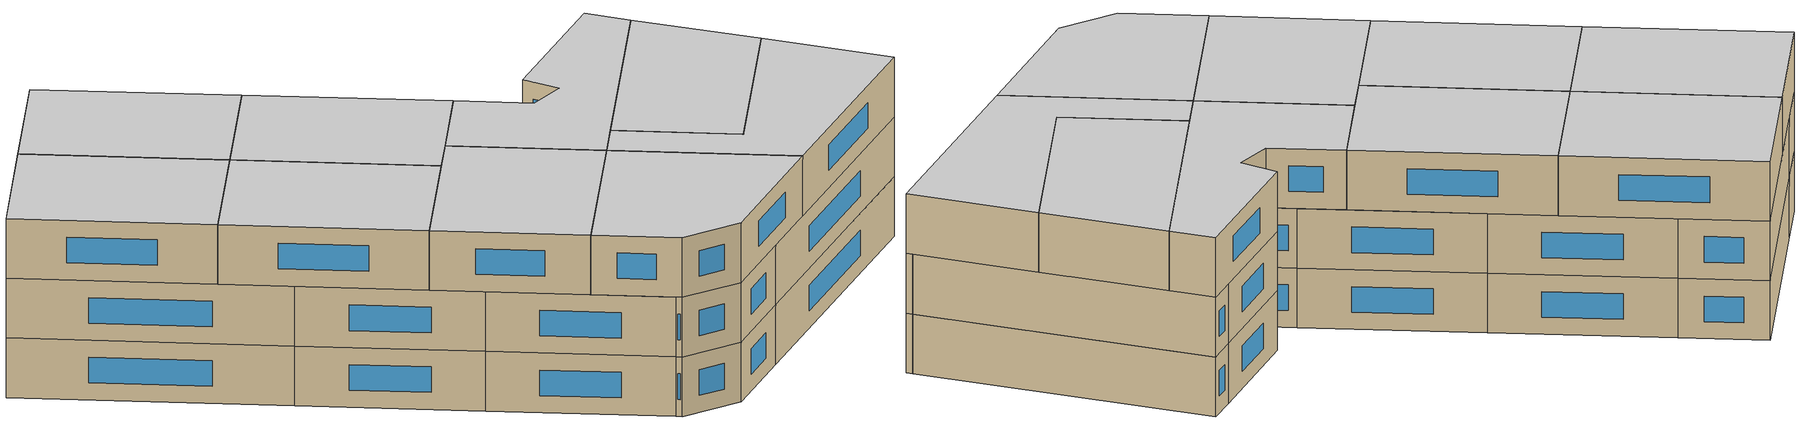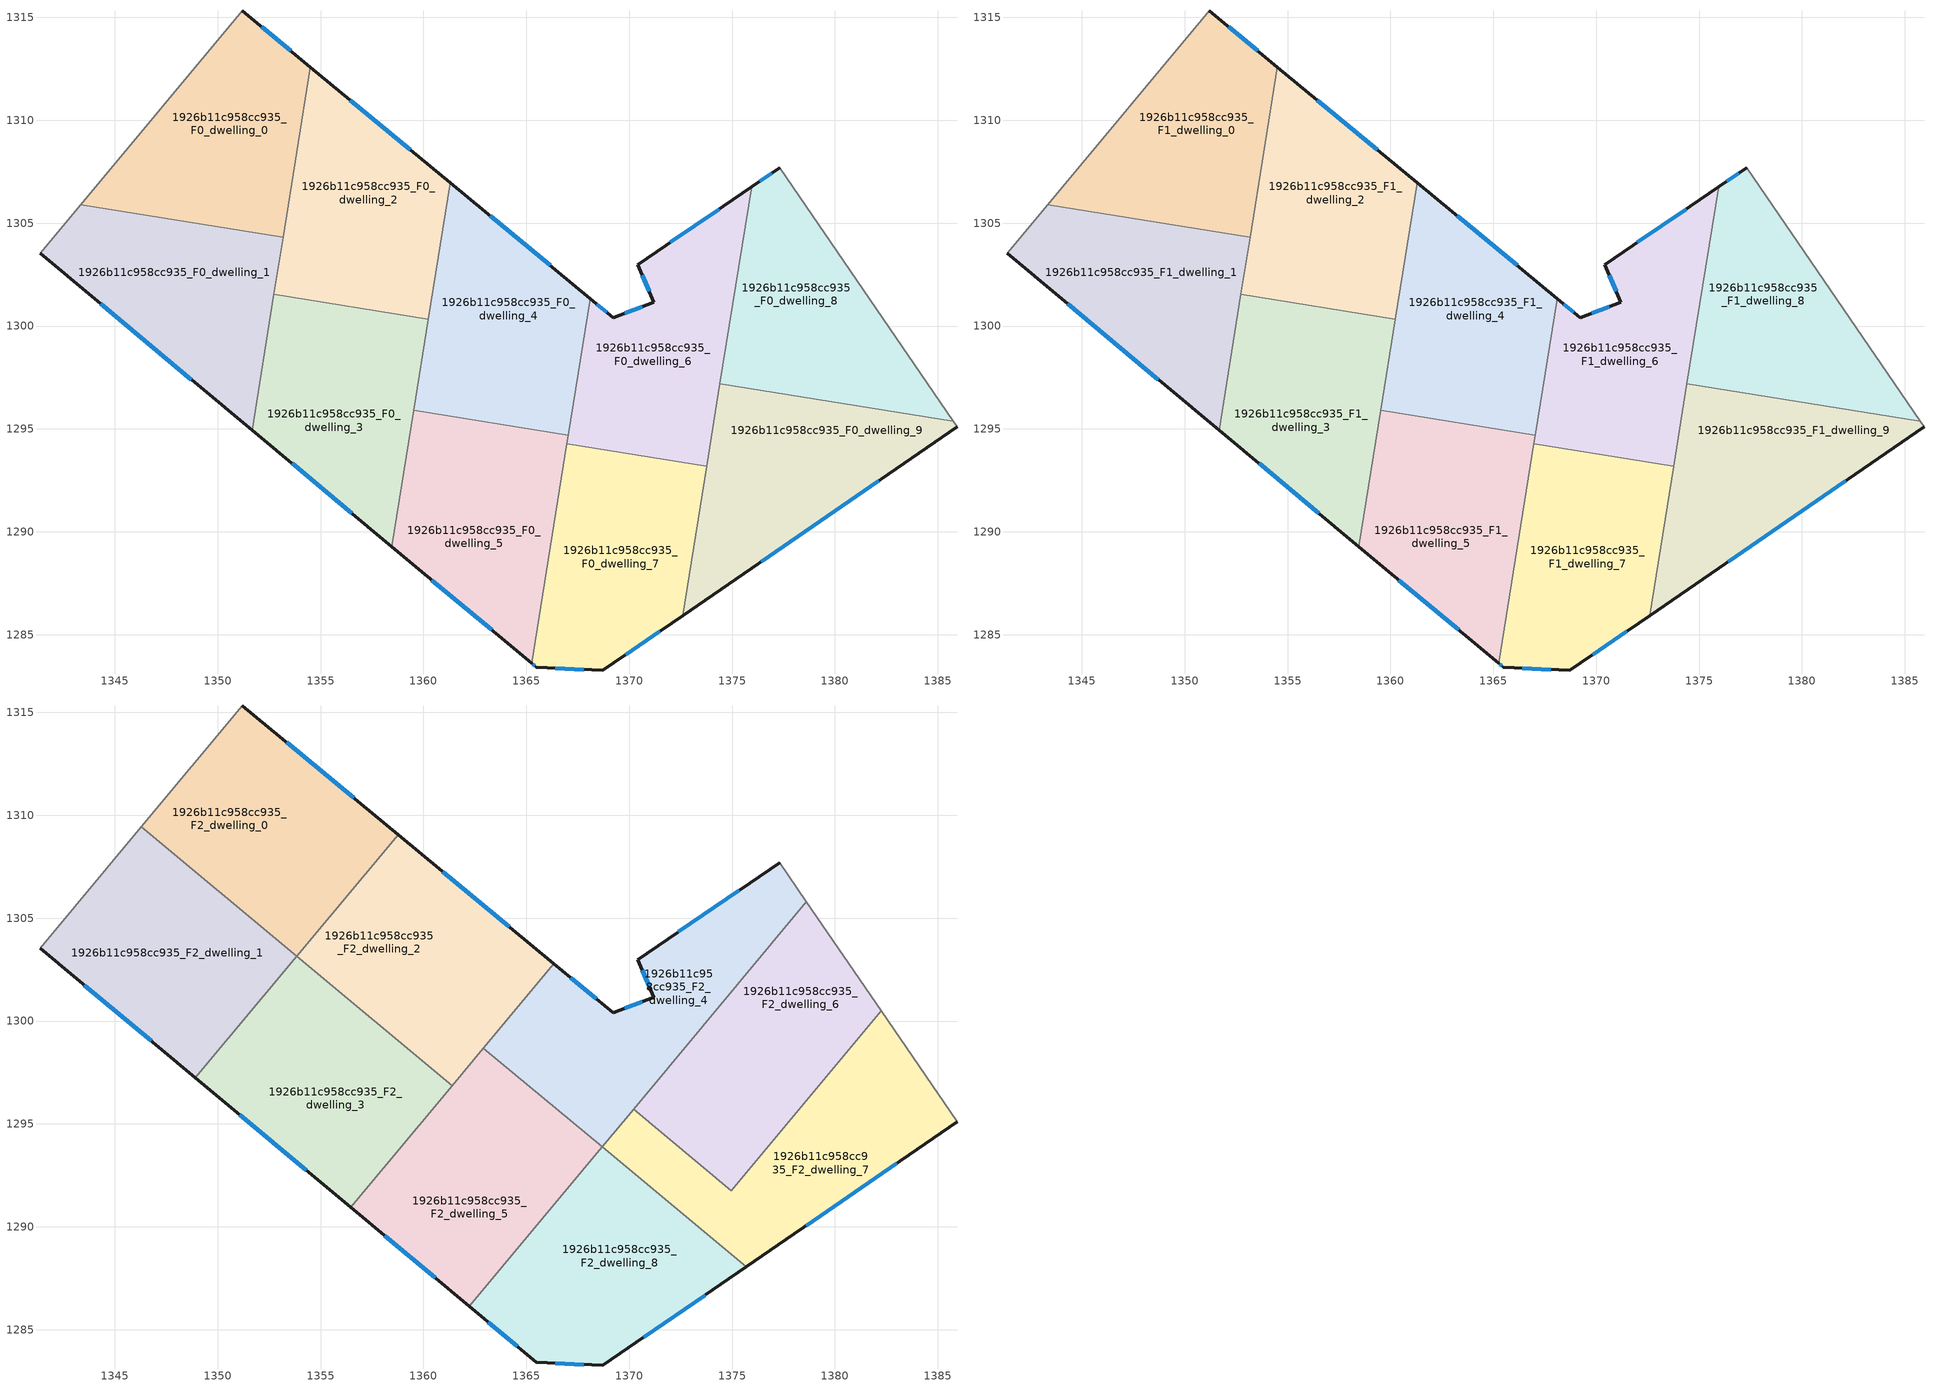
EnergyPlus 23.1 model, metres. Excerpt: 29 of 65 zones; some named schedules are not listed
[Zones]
1926b11c958cc935_F0_dwelling_0
 floor ground (EU_floor_Construction): 1354.5,1312.59 1353.18,1304.33 1343.34,1305.91 1351.18,1315.33 z0
 wall outside (EU_wall_Construction): 1354.5,1312.59 1351.18,1315.33 z0:3
 wall to 1926b11c958cc935_F0_dwelling_1 (EU_wall_Construction): 1343.34,1305.91 1353.18,1304.33 z0:3
 wall adiabatic (EU_wall_Construction): 1351.18,1315.33 1343.34,1305.91 z0:3
 wall to 1926b11c958cc935_F0_dwelling_2 (EU_wall_Construction): 1353.18,1304.33 1354.5,1312.59 z0:3
 window (EU_Window_Construction): 1353.55,1313.37 1352.13,1314.55 z0.86:2.14
1926b11c958cc935_F0_dwelling_1
 floor ground (EU_floor_Construction): 1353.18,1304.33 1351.67,1294.94 1341.36,1303.53 1343.34,1305.91 z0
 wall outside (EU_wall_Construction): 1341.36,1303.53 1351.67,1294.94 z0:3
 wall adiabatic (EU_wall_Construction): 1343.34,1305.91 1341.36,1303.53 z0:3
 wall to 1926b11c958cc935_F0_dwelling_3 (EU_wall_Construction): 1351.67,1294.94 1352.73,1301.54 z0:3
 wall to 1926b11c958cc935_F0_dwelling_2 (EU_wall_Construction): 1352.73,1301.54 1353.18,1304.33 z0:3
 window (EU_Window_Construction): 1344.31,1301.08 1348.73,1297.39 z0.86:2.14
1926b11c958cc935_F0_dwelling_2
 floor ground (EU_floor_Construction): 1361.31,1306.96 1360.24,1300.33 1352.73,1301.54 1354.5,1312.59 z0
 wall outside (EU_wall_Construction): 1361.31,1306.96 1354.5,1312.59 z0:3
 wall to 1926b11c958cc935_F0_dwelling_3 (EU_wall_Construction): 1352.73,1301.54 1360.24,1300.33 z0:3
 wall to 1926b11c958cc935_F0_dwelling_4 (EU_wall_Construction): 1360.24,1300.33 1361.31,1306.96 z0:3
 window (EU_Window_Construction): 1359.36,1308.57 1356.45,1310.98 z0.86:2.14
1926b11c958cc935_F0_dwelling_3
 floor ground (EU_floor_Construction): 1360.24,1300.33 1358.47,1289.27 1351.67,1294.94 1352.73,1301.54 z0
 wall outside (EU_wall_Construction): 1351.67,1294.94 1358.47,1289.27 z0:3
 wall to 1926b11c958cc935_F0_dwelling_5 (EU_wall_Construction): 1358.47,1289.27 1359.53,1295.9 z0:3
 wall to 1926b11c958cc935_F0_dwelling_4 (EU_wall_Construction): 1359.53,1295.9 1360.24,1300.33 z0:3
 window (EU_Window_Construction): 1353.61,1293.32 1356.53,1290.89 z0.86:2.14
1926b11c958cc935_F0_dwelling_4
 floor ground (EU_floor_Construction): 1368.1,1301.34 1367.03,1294.69 1359.53,1295.9 1361.31,1306.96 z0
 wall outside (EU_wall_Construction): 1368.1,1301.34 1361.31,1306.96 z0:3
 wall to 1926b11c958cc935_F0_dwelling_5 (EU_wall_Construction): 1359.53,1295.9 1367.03,1294.69 z0:3
 wall to 1926b11c958cc935_F0_dwelling_6 (EU_wall_Construction): 1367.03,1294.69 1368.1,1301.34 z0:3
 window (EU_Window_Construction): 1366.16,1302.94 1363.25,1305.35 z0.86:2.14
1926b11c958cc935_F0_dwelling_5
 floor ground (EU_floor_Construction): 1367.03,1294.69 1365.25,1283.61 1358.47,1289.27 1359.53,1295.9 z0
 wall outside (EU_wall_Construction): 1358.47,1289.27 1365.25,1283.61 z0:3
 wall to 1926b11c958cc935_F0_dwelling_7 (EU_wall_Construction): 1365.25,1283.61 1366.96,1294.27 z0:3
 wall to 1926b11c958cc935_F0_dwelling_6 (EU_wall_Construction): 1366.96,1294.27 1367.03,1294.69 z0:3
 window (EU_Window_Construction): 1360.41,1287.65 1363.32,1285.23 z0.86:2.14
1926b11c958cc935_F0_dwelling_6
 floor ground (EU_floor_Construction): 1375.95,1306.77 1373.77,1293.18 1366.96,1294.27 1368.1,1301.34 1369.24,1300.39 1371.19,1301.16 1370.42,1302.99 z0
 wall outside (EU_wall_Construction): 1375.95,1306.77 1370.42,1302.99 1371.19,1301.16 1369.24,1300.39 1368.1,1301.34 z0:3
 wall to 1926b11c958cc935_F0_dwelling_7 (EU_wall_Construction): 1366.96,1294.27 1373.77,1293.18 z0:3
 wall to 1926b11c958cc935_F0_dwelling_8 (EU_wall_Construction): 1374.41,1297.19 1375.95,1306.77 z0:3
 wall to 1926b11c958cc935_F0_dwelling_9 (EU_wall_Construction): 1373.77,1293.18 1374.41,1297.19 z0:3
 window (EU_Window_Construction): 1368.91,1300.66 1368.42,1301.07 / 1370.63,1300.94 1369.8,1300.61 / 1370.64,1302.46 1370.97,1301.68 / 1374.37,1305.69 1372,1304.07 z0.86:2.14
1926b11c958cc935_F0_dwelling_7
 floor ground (EU_floor_Construction): 1373.77,1293.18 1372.6,1285.93 1368.72,1283.26 1365.48,1283.42 1365.25,1283.61 1366.96,1294.27 z0
 wall outside (EU_wall_Construction): 1365.25,1283.61 1365.48,1283.42 1368.72,1283.26 1372.6,1285.93 z0:3
 wall to 1926b11c958cc935_F0_dwelling_9 (EU_wall_Construction): 1372.6,1285.93 1373.77,1293.18 z0:3
 window (EU_Window_Construction): 1366.41,1283.37 1367.8,1283.31 / 1365.32,1283.56 1365.42,1283.48 / 1369.83,1284.02 1371.5,1285.16 z0.86:2.14
1926b11c958cc935_F0_dwelling_8
 floor ground (EU_floor_Construction): 1377.31,1307.7 1385.75,1295.37 1374.41,1297.18 1375.95,1306.77 z0
 wall outside (EU_wall_Construction): 1377.31,1307.7 1375.95,1306.77 z0:3
 wall adiabatic (EU_wall_Construction): 1385.75,1295.37 1377.31,1307.7 z0:3
 wall to 1926b11c958cc935_F0_dwelling_9 (EU_wall_Construction): 1374.41,1297.18 1385.75,1295.37 z0:3
 window (EU_Window_Construction): 1376.92,1307.44 1376.34,1307.04 z0.86:2.14
1926b11c958cc935_F0_dwelling_9
 floor ground (EU_floor_Construction): 1385.75,1295.37 1385.93,1295.1 1372.6,1285.93 1374.41,1297.18 z0
 wall outside (EU_wall_Construction): 1372.6,1285.93 1385.93,1295.1 z0:3
 wall adiabatic (EU_wall_Construction): 1385.93,1295.1 1385.75,1295.37 z0:3
 window (EU_Window_Construction): 1376.41,1288.55 1382.13,1292.48 z0.86:2.14
1926b11c958cc935_F1_dwelling_0
 floor to 1926b11c958cc935_F0_dwelling_0 (EU_floor_Construction): 1354.5,1312.59 1353.18,1304.33 1343.34,1305.91 1351.18,1315.33 z3
 wall outside (EU_wall_Construction): 1354.5,1312.59 1351.18,1315.33 z3:6
 wall to 1926b11c958cc935_F1_dwelling_1 (EU_wall_Construction): 1343.34,1305.91 1353.18,1304.33 z3:6
 wall adiabatic (EU_wall_Construction): 1351.18,1315.33 1343.34,1305.91 z3:6
 wall to 1926b11c958cc935_F1_dwelling_2 (EU_wall_Construction): 1353.18,1304.33 1354.5,1312.59 z3:6
 window (EU_Window_Construction): 1353.55,1313.37 1352.13,1314.55 z3.86:5.14
1926b11c958cc935_F1_dwelling_1
 floor to 1926b11c958cc935_F0_dwelling_1 (EU_floor_Construction): 1353.18,1304.33 1351.67,1294.94 1341.36,1303.53 1343.34,1305.91 z3
 wall outside (EU_wall_Construction): 1341.36,1303.53 1351.67,1294.94 z3:6
 wall adiabatic (EU_wall_Construction): 1343.34,1305.91 1341.36,1303.53 z3:6
 wall to 1926b11c958cc935_F1_dwelling_3 (EU_wall_Construction): 1351.67,1294.94 1352.73,1301.54 z3:6
 wall to 1926b11c958cc935_F1_dwelling_2 (EU_wall_Construction): 1352.73,1301.54 1353.18,1304.33 z3:6
 window (EU_Window_Construction): 1344.31,1301.08 1348.73,1297.39 z3.86:5.14
 ceiling adiabatic (EU_roof_Construction): 1351.67,1294.94 1352.78,1301.87 1348.92,1297.23 z6
1926b11c958cc935_F1_dwelling_2
 floor to 1926b11c958cc935_F0_dwelling_2 (EU_floor_Construction): 1361.31,1306.96 1360.24,1300.33 1352.73,1301.54 1354.5,1312.59 z3
 wall outside (EU_wall_Construction): 1361.31,1306.96 1354.5,1312.59 z3:6
 wall to 1926b11c958cc935_F1_dwelling_3 (EU_wall_Construction): 1352.73,1301.54 1360.24,1300.33 z3:6
 wall to 1926b11c958cc935_F1_dwelling_4 (EU_wall_Construction): 1360.24,1300.33 1361.31,1306.96 z3:6
 window (EU_Window_Construction): 1359.36,1308.57 1356.45,1310.98 z3.86:5.14
1926b11c958cc935_F1_dwelling_3
 floor to 1926b11c958cc935_F0_dwelling_3 (EU_floor_Construction): 1360.24,1300.33 1358.47,1289.27 1351.67,1294.94 1352.73,1301.54 z3
 wall outside (EU_wall_Construction): 1351.67,1294.94 1358.47,1289.27 z3:6
 wall to 1926b11c958cc935_F1_dwelling_5 (EU_wall_Construction): 1358.47,1289.27 1359.53,1295.9 z3:6
 wall to 1926b11c958cc935_F1_dwelling_4 (EU_wall_Construction): 1359.53,1295.9 1360.24,1300.33 z3:6
 window (EU_Window_Construction): 1353.61,1293.32 1356.53,1290.89 z3.86:5.14
1926b11c958cc935_F1_dwelling_4
 floor to 1926b11c958cc935_F0_dwelling_4 (EU_floor_Construction): 1368.1,1301.34 1367.03,1294.69 1359.53,1295.9 1361.31,1306.96 z3
 wall outside (EU_wall_Construction): 1368.1,1301.34 1361.31,1306.96 z3:6
 wall to 1926b11c958cc935_F1_dwelling_5 (EU_wall_Construction): 1359.53,1295.9 1367.03,1294.69 z3:6
 wall to 1926b11c958cc935_F1_dwelling_6 (EU_wall_Construction): 1367.03,1294.69 1368.1,1301.34 z3:6
 window (EU_Window_Construction): 1366.16,1302.94 1363.25,1305.35 z3.86:5.14
1926b11c958cc935_F1_dwelling_5
 floor to 1926b11c958cc935_F0_dwelling_5 (EU_floor_Construction): 1367.03,1294.69 1365.25,1283.61 1358.47,1289.27 1359.53,1295.9 z3
 wall outside (EU_wall_Construction): 1358.47,1289.27 1365.25,1283.61 z3:6
 wall to 1926b11c958cc935_F1_dwelling_7 (EU_wall_Construction): 1365.25,1283.61 1366.96,1294.27 z3:6
 wall to 1926b11c958cc935_F1_dwelling_6 (EU_wall_Construction): 1366.96,1294.27 1367.03,1294.69 z3:6
 window (EU_Window_Construction): 1360.41,1287.65 1363.32,1285.23 z3.86:5.14
1926b11c958cc935_F1_dwelling_6
 floor to 1926b11c958cc935_F0_dwelling_6 (EU_floor_Construction): 1375.95,1306.77 1373.77,1293.18 1366.96,1294.27 1368.1,1301.34 1369.24,1300.39 1371.19,1301.16 1370.42,1302.99 z3
 wall outside (EU_wall_Construction): 1375.95,1306.77 1370.42,1302.99 1371.19,1301.16 1369.24,1300.39 1368.1,1301.34 z3:6
 wall to 1926b11c958cc935_F1_dwelling_7 (EU_wall_Construction): 1366.96,1294.27 1373.77,1293.18 z3:6
 wall to 1926b11c958cc935_F1_dwelling_8 (EU_wall_Construction): 1374.41,1297.19 1375.95,1306.77 z3:6
 wall to 1926b11c958cc935_F1_dwelling_9 (EU_wall_Construction): 1373.77,1293.18 1374.41,1297.19 z3:6
 window (EU_Window_Construction): 1368.91,1300.66 1368.42,1301.07 / 1370.63,1300.94 1369.8,1300.61 / 1370.64,1302.46 1370.97,1301.68 / 1374.37,1305.69 1372,1304.07 z3.86:5.14
1926b11c958cc935_F1_dwelling_7
 floor to 1926b11c958cc935_F0_dwelling_7 (EU_floor_Construction): 1373.77,1293.18 1372.6,1285.93 1368.72,1283.26 1365.48,1283.42 1365.25,1283.61 1366.96,1294.27 z3
 wall outside (EU_wall_Construction): 1365.25,1283.61 1365.48,1283.42 1368.72,1283.26 1372.6,1285.93 z3:6
 wall to 1926b11c958cc935_F1_dwelling_9 (EU_wall_Construction): 1372.6,1285.93 1373.77,1293.18 z3:6
 window (EU_Window_Construction): 1366.41,1283.37 1367.8,1283.31 / 1365.32,1283.56 1365.42,1283.48 / 1369.83,1284.02 1371.5,1285.16 z3.86:5.14
1926b11c958cc935_F1_dwelling_8
 floor to 1926b11c958cc935_F0_dwelling_8 (EU_floor_Construction): 1377.31,1307.7 1385.75,1295.37 1374.41,1297.18 1375.95,1306.77 z3
 wall outside (EU_wall_Construction): 1377.31,1307.7 1375.95,1306.77 z3:6
 wall adiabatic (EU_wall_Construction): 1385.75,1295.37 1377.31,1307.7 z3:6
 wall to 1926b11c958cc935_F1_dwelling_9 (EU_wall_Construction): 1374.41,1297.18 1385.75,1295.37 z3:6
 window (EU_Window_Construction): 1376.92,1307.44 1376.34,1307.04 z3.86:5.14
1926b11c958cc935_F1_dwelling_9
 floor to 1926b11c958cc935_F0_dwelling_9 (EU_floor_Construction): 1385.75,1295.37 1385.93,1295.1 1372.6,1285.93 1374.41,1297.18 z3
 wall outside (EU_wall_Construction): 1372.6,1285.93 1385.93,1295.1 z3:6
 wall adiabatic (EU_wall_Construction): 1385.93,1295.1 1385.75,1295.37 z3:6
 window (EU_Window_Construction): 1376.41,1288.55 1382.13,1292.48 z3.86:5.14
1926b11c958cc935_F2_dwelling_0
 floor to 1926b11c958cc935_F1_dwelling_0 (EU_floor_Construction): 1354.5,1312.59 1353.18,1304.33 1352.23,1304.48 1346.28,1309.44 1351.18,1315.33 z6
 floor to 1926b11c958cc935_F1_dwelling_2 (EU_floor_Construction): 1358.77,1309.05 1353.85,1303.15 1353.84,1303.14 1353.09,1303.77 1354.5,1312.59 z6
 floor to 1926b11c958cc935_F1_dwelling_1 (EU_floor_Construction): 1353.18,1304.33 1353.09,1303.77 1352.23,1304.48 z6
 wall outside (EU_wall_Construction): 1358.77,1309.05 1351.18,1315.33 z6:9
 wall to 1926b11c958cc935_F2_dwelling_1 (EU_wall_Construction): 1346.28,1309.44 1353.84,1303.14 z6:9
 wall adiabatic (EU_wall_Construction): 1351.18,1315.33 1346.28,1309.44 z6:9
 wall to 1926b11c958cc935_F2_dwelling_2 (EU_wall_Construction): 1353.85,1303.15 1358.77,1309.05 z6:9
 wall to 1926b11c958cc935_F2_dwelling_3 (EU_wall_Construction): 1353.84,1303.14 1353.85,1303.15 z6:9
 window (EU_Window_Construction): 1356.61,1310.85 1353.35,1313.54 z6.86:8.14
 ceiling to 1926b11c958cc935_F3_dwelling_0 (EU_floor_Construction): 1353.84,1303.14 1358.77,1309.05 1351.18,1315.33 1346.28,1309.44 z9
1926b11c958cc935_F2_dwelling_1
 floor to 1926b11c958cc935_F1_dwelling_1 (EU_floor_Construction): 1352.23,1304.48 1353.09,1303.77 1352.78,1301.87 1348.92,1297.23 1341.36,1303.53 1343.34,1305.91 z6
 floor to 1926b11c958cc935_F1_dwelling_0 (EU_floor_Construction): 1352.23,1304.48 1343.34,1305.91 1346.28,1309.44 z6
 floor to 1926b11c958cc935_F1_dwelling_2 (EU_floor_Construction): 1353.84,1303.14 1352.78,1301.87 1353.09,1303.77 z6
 wall outside (EU_wall_Construction): 1341.36,1303.53 1348.92,1297.23 z6:9
 wall adiabatic (EU_wall_Construction): 1346.28,1309.44 1341.36,1303.53 z6:9
 wall to 1926b11c958cc935_F2_dwelling_3 (EU_wall_Construction): 1348.92,1297.23 1353.84,1303.14 z6:9
 window (EU_Window_Construction): 1343.52,1301.73 1346.76,1299.03 z6.86:8.14
 ceiling to 1926b11c958cc935_F3_dwelling_1 (EU_floor_Construction): 1348.92,1297.23 1353.84,1303.14 1346.28,1309.44 1341.36,1303.53 z9
1926b11c958cc935_F2_dwelling_2
 floor to 1926b11c958cc935_F1_dwelling_2 (EU_floor_Construction): 1361.31,1306.96 1360.24,1300.33 1356.51,1300.93 1353.85,1303.15 1358.77,1309.05 z6
 floor to 1926b11c958cc935_F1_dwelling_4 (EU_floor_Construction): 1366.34,1302.79 1361.4,1296.86 1359.89,1298.12 1361.31,1306.96 z6
 floor to 1926b11c958cc935_F1_dwelling_3 (EU_floor_Construction): 1360.24,1300.33 1359.89,1298.12 1356.51,1300.93 z6
 wall outside (EU_wall_Construction): 1366.34,1302.79 1358.77,1309.05 z6:9
 wall to 1926b11c958cc935_F2_dwelling_3 (EU_wall_Construction): 1353.85,1303.15 1361.4,1296.86 z6:9
 wall to 1926b11c958cc935_F2_dwelling_4 (EU_wall_Construction): 1362.92,1298.69 1366.34,1302.79 z6:9
 wall to 1926b11c958cc935_F2_dwelling_5 (EU_wall_Construction): 1361.4,1296.86 1362.92,1298.69 z6:9
 window (EU_Window_Construction): 1364.18,1304.58 1360.94,1307.26 z6.86:8.14
 ceiling to 1926b11c958cc935_F3_dwelling_2 (EU_floor_Construction): 1361.4,1296.86 1366.34,1302.79 1358.77,1309.05 1353.85,1303.15 z9
1926b11c958cc935_F2_dwelling_3
 floor to 1926b11c958cc935_F1_dwelling_3 (EU_floor_Construction): 1359.89,1298.12 1359.28,1294.32 1356.46,1290.94 1351.67,1294.94 1352.73,1301.54 1356.51,1300.93 z6
 floor to 1926b11c958cc935_F1_dwelling_5 (EU_floor_Construction): 1360.47,1295.75 1359.28,1294.32 1359.53,1295.9 z6
 floor to 1926b11c958cc935_F1_dwelling_4 (EU_floor_Construction): 1361.4,1296.86 1360.47,1295.75 1359.53,1295.9 1359.89,1298.12 z6
 floor to 1926b11c958cc935_F1_dwelling_2 (EU_floor_Construction): 1356.51,1300.93 1352.73,1301.54 1352.78,1301.87 1353.84,1303.14 1353.85,1303.15 z6
 floor adiabatic (EU_floor_Construction): 1353.85,1303.15 1353.84,1303.14 1352.78,1301.87 1351.67,1294.94 1348.92,1297.23 z6
 wall outside (EU_wall_Construction): 1348.92,1297.23 1356.46,1290.94 z6:9
 wall to 1926b11c958cc935_F2_dwelling_5 (EU_wall_Construction): 1356.46,1290.94 1361.4,1296.86 z6:9
 window (EU_Window_Construction): 1351.07,1295.44 1354.31,1292.74 z6.86:8.14
 ceiling to 1926b11c958cc935_F3_dwelling_3 (EU_floor_Construction): 1356.46,1290.94 1361.4,1296.86 1353.85,1303.15 1348.92,1297.23 z9
1926b11c958cc935_F2_dwelling_4
 floor to 1926b11c958cc935_F1_dwelling_6 (EU_floor_Construction): 1375.95,1306.77 1375.12,1301.61 1368.77,1293.98 1368.52,1294.02 1367.11,1295.19 1368.1,1301.34 1369.24,1300.39 1371.19,1301.16 1370.42,1302.99 z6
 floor to 1926b11c958cc935_F1_dwelling_7 (EU_floor_Construction): 1368.77,1293.98 1368.68,1293.88 1368.52,1294.02 z6
 floor to 1926b11c958cc935_F1_dwelling_8 (EU_floor_Construction): 1377.31,1307.7 1378.61,1305.8 1375.12,1301.61 1375.95,1306.77 z6
 floor to 1926b11c958cc935_F1_dwelling_4 (EU_floor_Construction): 1368.1,1301.34 1367.11,1295.19 1362.92,1298.69 1366.34,1302.79 z6
 wall outside (EU_wall_Construction): 1377.31,1307.7 1370.42,1302.99 1371.19,1301.16 1369.24,1300.39 1366.34,1302.79 z6:9
 wall adiabatic (EU_wall_Construction): 1378.61,1305.8 1377.31,1307.7 z6:9
 wall to 1926b11c958cc935_F2_dwelling_5 (EU_wall_Construction): 1362.92,1298.69 1368.68,1293.88 z6:9
 wall to 1926b11c958cc935_F2_dwelling_6 (EU_wall_Construction): 1370.21,1295.72 1378.61,1305.8 z6:9
 wall to 1926b11c958cc935_F2_dwelling_7 (EU_wall_Construction): 1368.68,1293.88 1370.21,1295.72 z6:9
 window (EU_Window_Construction): 1375.34,1306.36 1372.39,1304.33 / 1368.41,1301.08 1367.17,1302.11 / 1370.63,1300.94 1369.8,1300.61 / 1370.64,1302.46 1370.97,1301.68 z6.86:8.14
 ceiling to 1926b11c958cc935_F3_dwelling_4 (EU_floor_Construction): 1368.68,1293.88 1378.61,1305.8 1377.31,1307.7 1370.42,1302.99 1371.19,1301.16 1369.24,1300.39 1366.34,1302.79 1362.92,1298.69 z9
1926b11c958cc935_F2_dwelling_5
 floor to 1926b11c958cc935_F1_dwelling_5 (EU_floor_Construction): 1367.03,1294.69 1366.48,1291.24 1362.23,1286.14 1358.47,1289.27 1359.28,1294.32 1360.47,1295.75 z6
 floor to 1926b11c958cc935_F1_dwelling_4 (EU_floor_Construction): 1367.11,1295.19 1367.03,1294.69 1360.47,1295.75 1362.92,1298.69 z6
 floor to 1926b11c958cc935_F1_dwelling_6 (EU_floor_Construction): 1368.52,1294.02 1366.96,1294.27 1367.11,1295.19 z6
 floor to 1926b11c958cc935_F1_dwelling_3 (EU_floor_Construction): 1359.28,1294.32 1358.47,1289.27 1356.46,1290.94 z6
 floor to 1926b11c958cc935_F1_dwelling_7 (EU_floor_Construction): 1368.52,1294.02 1368.68,1293.88 1366.48,1291.24 1366.96,1294.27 z6
 wall outside (EU_wall_Construction): 1356.46,1290.94 1362.23,1286.14 z6:9
 wall to 1926b11c958cc935_F2_dwelling_8 (EU_wall_Construction): 1362.23,1286.14 1368.68,1293.88 z6:9
 window (EU_Window_Construction): 1358.11,1289.57 1360.58,1287.51 z6.86:8.14
 ceiling to 1926b11c958cc935_F3_dwelling_5 (EU_floor_Construction): 1362.23,1286.14 1368.68,1293.88 1362.92,1298.69 1356.46,1290.94 z9
1926b11c958cc935_F2_dwelling_6
 floor to 1926b11c958cc935_F1_dwelling_6 (EU_floor_Construction): 1375.12,1301.61 1373.77,1293.18 1373.14,1293.28 1370.21,1295.72 z6
 floor to 1926b11c958cc935_F1_dwelling_8 (EU_floor_Construction): 1378.61,1305.8 1382.24,1300.5 1378.88,1296.47 1374.41,1297.18 1375.12,1301.61 z6
 floor to 1926b11c958cc935_F1_dwelling_9 (EU_floor_Construction): 1378.88,1296.47 1374.96,1291.76 1373.71,1292.81 1374.41,1297.18 z6
 floor to 1926b11c958cc935_F1_dwelling_7 (EU_floor_Construction): 1373.77,1293.18 1373.71,1292.81 1373.14,1293.28 z6
 wall to 1926b11c958cc935_F2_dwelling_7 (EU_wall_Construction): 1370.21,1295.72 1374.96,1291.76 1382.24,1300.5 z6:9
 wall adiabatic (EU_wall_Construction): 1382.24,1300.5 1378.61,1305.8 z6:9
 ceiling to 1926b11c958cc935_F3_dwelling_6 (EU_floor_Construction): 1374.96,1291.76 1382.24,1300.5 1378.61,1305.8 1370.21,1295.72 z9
1926b11c958cc935_F2_dwelling_7
 floor to 1926b11c958cc935_F1_dwelling_9 (EU_floor_Construction): 1385.75,1295.37 1385.93,1295.1 1375.68,1288.05 1373.27,1290.06 1373.71,1292.81 1374.96,1291.76 1378.88,1296.47 z6
 floor to 1926b11c958cc935_F1_dwelling_7 (EU_floor_Construction): 1373.14,1293.28 1373.71,1292.81 1373.27,1290.06 1368.68,1293.88 1368.77,1293.98 z6
 floor to 1926b11c958cc935_F1_dwelling_6 (EU_floor_Construction): 1373.14,1293.28 1368.77,1293.98 1370.21,1295.72 z6
 floor to 1926b11c958cc935_F1_dwelling_8 (EU_floor_Construction): 1382.24,1300.5 1385.75,1295.37 1378.88,1296.47 z6
 wall outside (EU_wall_Construction): 1375.68,1288.05 1385.93,1295.1 z6:9
 wall adiabatic (EU_wall_Construction): 1385.93,1295.1 1382.24,1300.5 z6:9
 wall to 1926b11c958cc935_F2_dwelling_8 (EU_wall_Construction): 1368.68,1293.88 1375.68,1288.05 z6:9
 window (EU_Window_Construction): 1378.61,1290.06 1383.01,1293.08 z6.86:8.14
 ceiling to 1926b11c958cc935_F3_dwelling_7 (EU_floor_Construction): 1385.93,1295.1 1382.24,1300.5 1374.96,1291.76 1370.21,1295.72 1368.68,1293.88 1375.68,1288.05 z9
1926b11c958cc935_F2_dwelling_8
 floor to 1926b11c958cc935_F1_dwelling_7 (EU_floor_Construction): 1373.27,1290.06 1372.6,1285.93 1368.72,1283.26 1365.48,1283.42 1365.25,1283.61 1366.48,1291.24 1368.68,1293.88 z6
 floor to 1926b11c958cc935_F1_dwelling_5 (EU_floor_Construction): 1366.48,1291.24 1365.25,1283.61 1362.23,1286.14 z6
 floor to 1926b11c958cc935_F1_dwelling_9 (EU_floor_Construction): 1375.68,1288.05 1372.6,1285.93 1373.27,1290.06 z6
 wall outside (EU_wall_Construction): 1362.23,1286.14 1365.48,1283.42 1368.72,1283.26 1375.68,1288.05 z6:9
 window (EU_Window_Construction): 1370.71,1284.63 1373.7,1286.68 / 1366.41,1283.37 1367.8,1283.31 / 1363.16,1285.36 1364.55,1284.2 z6.86:8.14
 ceiling to 1926b11c958cc935_F3_dwelling_8 (EU_floor_Construction): 1375.68,1288.05 1368.68,1293.88 1362.23,1286.14 1365.48,1283.42 1368.72,1283.26 z9
[Building]
EU S2 Campaign: North Axis=0; Terrain=City; Solar Distribution=FullExterior
[Site:Location]
Helsinki-Vantaa.AP: Latitude=60.317; Longitude=24.963; Time Zone=2; Elevation=54.6
[SizingPeriod:WeatherFileDays]
AnnualSizingPeriod: Begin Month=1; Begin Day of Month=1; End Month=12; End Day of Month=31; Day of Week for Start Day=Monday; Use Weather File Daylight Saving Period=No; Use Weather File Rain and Snow Indicators=No
[MATERIAL]
EU_InternalMass_Material: Roughness=MediumRough; Thickness=0.1; Conductivity=1; Density=1800; Specific Heat=900; Thermal Absorptance=0.9; Solar Absorptance=0.7; Visible Absorptance=0.7
[MATERIAL:NOMASS] Roughness=MediumRough; Thermal Absorptance=0.9; Solar Absorptance=0.7; Visible Absorptance=0.7
Name | Thermal Resistance
EU_wall_NoMass | 1.10183
EU_roof_NoMass; EU_floor_NoMass | 1.70606
[WINDOWMATERIAL:SIMPLEGLAZINGSYSTEM]
EU_Window_SimpleGlazing: UFactor=3.11035; Solar Heat Gain Coefficient=0.8; Visible Transmittance=0.8
[CONSTRUCTION]
EU_wall_Construction: EU_wall_NoMass
EU_roof_Construction: EU_roof_NoMass
EU_floor_Construction: EU_floor_NoMass
EU_Window_Construction: EU_Window_SimpleGlazing
EU_InternalMass_Construction: EU_InternalMass_Material
[ZONE] Type=1; Multiplier=1; Ceiling Height=autocalculate; Floor Area=autocalculate; Part of Total Floor Area=Yes
Name | Volume
1926b11c958cc935_F0_dwelling_0; 1926b11c958cc935_F1_dwelling_0 | 204.316
1926b11c958cc935_F2_dwelling_0 | 227.019
1926b11c958cc935_F0_dwelling_1; 1926b11c958cc935_F1_dwelling_1 | 204.311
1926b11c958cc935_F2_dwelling_1 | 226.998
1926b11c958cc935_F0_dwelling_2; 1926b11c958cc935_F1_dwelling_2 | 204.281
1926b11c958cc935_F2_dwelling_2 | 227.024
1926b11c958cc935_F0_dwelling_3; 1926b11c958cc935_F1_dwelling_3 | 204.277
1926b11c958cc935_F2_dwelling_3 | 227.003
1926b11c958cc935_F0_dwelling_4; 1926b11c958cc935_F1_dwelling_4 | 204.304
1926b11c958cc935_F2_dwelling_4 | 227.002
1926b11c958cc935_F0_dwelling_5; 1926b11c958cc935_F1_dwelling_5 | 204.302
1926b11c958cc935_F2_dwelling_5 | 227.005
1926b11c958cc935_F0_dwelling_6; 1926b11c958cc935_F1_dwelling_6 | 204.338
1926b11c958cc935_F2_dwelling_6 | 226.99
1926b11c958cc935_F0_dwelling_7; 1926b11c958cc935_F1_dwelling_7 | 204.322
1926b11c958cc935_F2_dwelling_7 | 227.014
1926b11c958cc935_F0_dwelling_8; 1926b11c958cc935_F1_dwelling_8 | 204.27
1926b11c958cc935_F2_dwelling_8 | 227
1926b11c958cc935_F0_dwelling_9; 1926b11c958cc935_F1_dwelling_9 | 204.288
[INTERNALMASS] Construction=EU_InternalMass_Construction
Name | Zone or ZoneList | Surface Area
1926b11c958cc935_F0_dwelling_0_EU_InternalMass | 1926b11c958cc935_F0_dwelling_0 | 68.107
1926b11c958cc935_F0_dwelling_1_EU_InternalMass | 1926b11c958cc935_F0_dwelling_1 | 68.1025
1926b11c958cc935_F0_dwelling_2_EU_InternalMass | 1926b11c958cc935_F0_dwelling_2 | 68.0941
1926b11c958cc935_F0_dwelling_3_EU_InternalMass | 1926b11c958cc935_F0_dwelling_3 | 68.0916
1926b11c958cc935_F0_dwelling_4_EU_InternalMass | 1926b11c958cc935_F0_dwelling_4 | 68.099
1926b11c958cc935_F0_dwelling_5_EU_InternalMass | 1926b11c958cc935_F0_dwelling_5 | 68.0997
1926b11c958cc935_F0_dwelling_6_EU_InternalMass | 1926b11c958cc935_F0_dwelling_6 | 68.1119
1926b11c958cc935_F0_dwelling_7_EU_InternalMass | 1926b11c958cc935_F0_dwelling_7 | 68.1072
1926b11c958cc935_F0_dwelling_8_EU_InternalMass | 1926b11c958cc935_F0_dwelling_8 | 68.0908
1926b11c958cc935_F0_dwelling_9_EU_InternalMass | 1926b11c958cc935_F0_dwelling_9 | 68.0936
1926b11c958cc935_F1_dwelling_0_EU_InternalMass | 1926b11c958cc935_F1_dwelling_0 | 68.107
1926b11c958cc935_F1_dwelling_1_EU_InternalMass | 1926b11c958cc935_F1_dwelling_1 | 68.1025
1926b11c958cc935_F1_dwelling_2_EU_InternalMass | 1926b11c958cc935_F1_dwelling_2 | 68.0941
1926b11c958cc935_F1_dwelling_3_EU_InternalMass | 1926b11c958cc935_F1_dwelling_3 | 68.0916
1926b11c958cc935_F1_dwelling_4_EU_InternalMass | 1926b11c958cc935_F1_dwelling_4 | 68.099
1926b11c958cc935_F1_dwelling_5_EU_InternalMass | 1926b11c958cc935_F1_dwelling_5 | 68.0997
1926b11c958cc935_F1_dwelling_6_EU_InternalMass | 1926b11c958cc935_F1_dwelling_6 | 68.1119
1926b11c958cc935_F1_dwelling_7_EU_InternalMass | 1926b11c958cc935_F1_dwelling_7 | 68.1072
1926b11c958cc935_F1_dwelling_8_EU_InternalMass | 1926b11c958cc935_F1_dwelling_8 | 68.0908
1926b11c958cc935_F1_dwelling_9_EU_InternalMass | 1926b11c958cc935_F1_dwelling_9 | 68.0936
1926b11c958cc935_F2_dwelling_0_EU_InternalMass | 1926b11c958cc935_F2_dwelling_0 | 75.6715
1926b11c958cc935_F2_dwelling_1_EU_InternalMass | 1926b11c958cc935_F2_dwelling_1 | 75.6658
1926b11c958cc935_F2_dwelling_2_EU_InternalMass | 1926b11c958cc935_F2_dwelling_2 | 75.6756
1926b11c958cc935_F2_dwelling_3_EU_InternalMass | 1926b11c958cc935_F2_dwelling_3 | 75.6639
1926b11c958cc935_F2_dwelling_4_EU_InternalMass | 1926b11c958cc935_F2_dwelling_4 | 75.668
1926b11c958cc935_F2_dwelling_5_EU_InternalMass | 1926b11c958cc935_F2_dwelling_5 | 75.668
1926b11c958cc935_F2_dwelling_6_EU_InternalMass | 1926b11c958cc935_F2_dwelling_6 | 75.6624
1926b11c958cc935_F2_dwelling_7_EU_InternalMass | 1926b11c958cc935_F2_dwelling_7 | 75.6715
1926b11c958cc935_F2_dwelling_8_EU_InternalMass | 1926b11c958cc935_F2_dwelling_8 | 75.6666
[OTHEREQUIPMENT] Fuel Type=Electricity; Design Level Calculation Method=Watts/Area; Power per Zone Floor Area=1; Fraction Latent=0; Fraction Radiant=0; Fraction Lost=0; Carbon Dioxide Generation Rate=0; EndUse Subcategory=EU_Step8_InternalGains
Name | Zone or ZoneList or Space or SpaceList | Schedule
EU_Step8_InternalGain_1926b11c958cc935_F0_dwelling_0_f000 | 1926b11c958cc935_F0_dwelling_0 | EU_Step8_GainSchedule_1926b11c958cc935_F0_dwelling_0_f000
EU_Step8_InternalGain_1926b11c958cc935_F0_dwelling_1_f000 | 1926b11c958cc935_F0_dwelling_1 | EU_Step8_GainSchedule_1926b11c958cc935_F0_dwelling_1_f000
EU_Step8_InternalGain_1926b11c958cc935_F0_dwelling_2_f000 | 1926b11c958cc935_F0_dwelling_2 | EU_Step8_GainSchedule_1926b11c958cc935_F0_dwelling_2_f000
EU_Step8_InternalGain_1926b11c958cc935_F0_dwelling_3_f000 | 1926b11c958cc935_F0_dwelling_3 | EU_Step8_GainSchedule_1926b11c958cc935_F0_dwelling_3_f000
EU_Step8_InternalGain_1926b11c958cc935_F0_dwelling_4_f000 | 1926b11c958cc935_F0_dwelling_4 | EU_Step8_GainSchedule_1926b11c958cc935_F0_dwelling_4_f000
EU_Step8_InternalGain_1926b11c958cc935_F0_dwelling_5_f000 | 1926b11c958cc935_F0_dwelling_5 | EU_Step8_GainSchedule_1926b11c958cc935_F0_dwelling_5_f000
EU_Step8_InternalGain_1926b11c958cc935_F0_dwelling_6_f000 | 1926b11c958cc935_F0_dwelling_6 | EU_Step8_GainSchedule_1926b11c958cc935_F0_dwelling_6_f000
EU_Step8_InternalGain_1926b11c958cc935_F0_dwelling_7_f000 | 1926b11c958cc935_F0_dwelling_7 | EU_Step8_GainSchedule_1926b11c958cc935_F0_dwelling_7_f000
EU_Step8_InternalGain_1926b11c958cc935_F0_dwelling_8_f000 | 1926b11c958cc935_F0_dwelling_8 | EU_Step8_GainSchedule_1926b11c958cc935_F0_dwelling_8_f000
EU_Step8_InternalGain_1926b11c958cc935_F0_dwelling_9_f000 | 1926b11c958cc935_F0_dwelling_9 | EU_Step8_GainSchedule_1926b11c958cc935_F0_dwelling_9_f000
EU_Step8_InternalGain_1926b11c958cc935_F1_dwelling_0_f000 | 1926b11c958cc935_F1_dwelling_0 | EU_Step8_GainSchedule_1926b11c958cc935_F1_dwelling_0_f000
EU_Step8_InternalGain_1926b11c958cc935_F1_dwelling_1_f000 | 1926b11c958cc935_F1_dwelling_1 | EU_Step8_GainSchedule_1926b11c958cc935_F1_dwelling_1_f000
EU_Step8_InternalGain_1926b11c958cc935_F1_dwelling_2_f000 | 1926b11c958cc935_F1_dwelling_2 | EU_Step8_GainSchedule_1926b11c958cc935_F1_dwelling_2_f000
EU_Step8_InternalGain_1926b11c958cc935_F1_dwelling_3_f000 | 1926b11c958cc935_F1_dwelling_3 | EU_Step8_GainSchedule_1926b11c958cc935_F1_dwelling_3_f000
EU_Step8_InternalGain_1926b11c958cc935_F1_dwelling_4_f000 | 1926b11c958cc935_F1_dwelling_4 | EU_Step8_GainSchedule_1926b11c958cc935_F1_dwelling_4_f000
EU_Step8_InternalGain_1926b11c958cc935_F1_dwelling_5_f000 | 1926b11c958cc935_F1_dwelling_5 | EU_Step8_GainSchedule_1926b11c958cc935_F1_dwelling_5_f000
EU_Step8_InternalGain_1926b11c958cc935_F1_dwelling_6_f000 | 1926b11c958cc935_F1_dwelling_6 | EU_Step8_GainSchedule_1926b11c958cc935_F1_dwelling_6_f000
EU_Step8_InternalGain_1926b11c958cc935_F1_dwelling_7_f000 | 1926b11c958cc935_F1_dwelling_7 | EU_Step8_GainSchedule_1926b11c958cc935_F1_dwelling_7_f000
EU_Step8_InternalGain_1926b11c958cc935_F1_dwelling_8_f000 | 1926b11c958cc935_F1_dwelling_8 | EU_Step8_GainSchedule_1926b11c958cc935_F1_dwelling_8_f000
EU_Step8_InternalGain_1926b11c958cc935_F1_dwelling_9_f000 | 1926b11c958cc935_F1_dwelling_9 | EU_Step8_GainSchedule_1926b11c958cc935_F1_dwelling_9_f000
EU_Step8_InternalGain_1926b11c958cc935_F2_dwelling_0_f000 | 1926b11c958cc935_F2_dwelling_0 | EU_Step8_GainSchedule_1926b11c958cc935_F2_dwelling_0_f000
EU_Step8_InternalGain_1926b11c958cc935_F2_dwelling_1_f000 | 1926b11c958cc935_F2_dwelling_1 | EU_Step8_GainSchedule_1926b11c958cc935_F2_dwelling_1_f000
EU_Step8_InternalGain_1926b11c958cc935_F2_dwelling_2_f000 | 1926b11c958cc935_F2_dwelling_2 | EU_Step8_GainSchedule_1926b11c958cc935_F2_dwelling_2_f000
EU_Step8_InternalGain_1926b11c958cc935_F2_dwelling_3_f000 | 1926b11c958cc935_F2_dwelling_3 | EU_Step8_GainSchedule_1926b11c958cc935_F2_dwelling_3_f000
EU_Step8_InternalGain_1926b11c958cc935_F2_dwelling_4_f000 | 1926b11c958cc935_F2_dwelling_4 | EU_Step8_GainSchedule_1926b11c958cc935_F2_dwelling_4_f000
EU_Step8_InternalGain_1926b11c958cc935_F2_dwelling_5_f000 | 1926b11c958cc935_F2_dwelling_5 | EU_Step8_GainSchedule_1926b11c958cc935_F2_dwelling_5_f000
EU_Step8_InternalGain_1926b11c958cc935_F2_dwelling_6_f000 | 1926b11c958cc935_F2_dwelling_6 | EU_Step8_GainSchedule_1926b11c958cc935_F2_dwelling_6_f000
EU_Step8_InternalGain_1926b11c958cc935_F2_dwelling_7_f000 | 1926b11c958cc935_F2_dwelling_7 | EU_Step8_GainSchedule_1926b11c958cc935_F2_dwelling_7_f000
EU_Step8_InternalGain_1926b11c958cc935_F2_dwelling_8_f000 | 1926b11c958cc935_F2_dwelling_8 | EU_Step8_GainSchedule_1926b11c958cc935_F2_dwelling_8_f000
[ZONEVENTILATION:DESIGNFLOWRATE] Schedule=EU_AlwaysOn; Design Flow Rate Calculation Method=AirChanges/Hour; Air Changes per Hour=0.756316; Ventilation Type=Natural; Fan Pressure Rise=0; Fan Total Efficiency=1; Constant Term Coefficient=1; Temperature Term Coefficient=0; Velocity Term Coefficient=0; Velocity Squared Term Coefficient=0; Minimum Indoor Temperature=-100; Maximum Indoor Temperature=100; Delta Temperature=-100; Minimum Outdoor Temperature=-100; Maximum Outdoor Temperature=100; Maximum Wind Speed=40
Name | Zone or ZoneList or Space or SpaceList
EU_ConstantAir_1926b11c958cc935_F0_dwelling_0 | 1926b11c958cc935_F0_dwelling_0
EU_ConstantAir_1926b11c958cc935_F0_dwelling_1 | 1926b11c958cc935_F0_dwelling_1
EU_ConstantAir_1926b11c958cc935_F0_dwelling_2 | 1926b11c958cc935_F0_dwelling_2
EU_ConstantAir_1926b11c958cc935_F0_dwelling_3 | 1926b11c958cc935_F0_dwelling_3
EU_ConstantAir_1926b11c958cc935_F0_dwelling_4 | 1926b11c958cc935_F0_dwelling_4
EU_ConstantAir_1926b11c958cc935_F0_dwelling_5 | 1926b11c958cc935_F0_dwelling_5
EU_ConstantAir_1926b11c958cc935_F0_dwelling_6 | 1926b11c958cc935_F0_dwelling_6
EU_ConstantAir_1926b11c958cc935_F0_dwelling_7 | 1926b11c958cc935_F0_dwelling_7
EU_ConstantAir_1926b11c958cc935_F0_dwelling_8 | 1926b11c958cc935_F0_dwelling_8
EU_ConstantAir_1926b11c958cc935_F0_dwelling_9 | 1926b11c958cc935_F0_dwelling_9
EU_ConstantAir_1926b11c958cc935_F1_dwelling_0 | 1926b11c958cc935_F1_dwelling_0
EU_ConstantAir_1926b11c958cc935_F1_dwelling_1 | 1926b11c958cc935_F1_dwelling_1
EU_ConstantAir_1926b11c958cc935_F1_dwelling_2 | 1926b11c958cc935_F1_dwelling_2
EU_ConstantAir_1926b11c958cc935_F1_dwelling_3 | 1926b11c958cc935_F1_dwelling_3
EU_ConstantAir_1926b11c958cc935_F1_dwelling_4 | 1926b11c958cc935_F1_dwelling_4
EU_ConstantAir_1926b11c958cc935_F1_dwelling_5 | 1926b11c958cc935_F1_dwelling_5
EU_ConstantAir_1926b11c958cc935_F1_dwelling_6 | 1926b11c958cc935_F1_dwelling_6
EU_ConstantAir_1926b11c958cc935_F1_dwelling_7 | 1926b11c958cc935_F1_dwelling_7
EU_ConstantAir_1926b11c958cc935_F1_dwelling_8 | 1926b11c958cc935_F1_dwelling_8
EU_ConstantAir_1926b11c958cc935_F1_dwelling_9 | 1926b11c958cc935_F1_dwelling_9
EU_ConstantAir_1926b11c958cc935_F2_dwelling_0 | 1926b11c958cc935_F2_dwelling_0
EU_ConstantAir_1926b11c958cc935_F2_dwelling_1 | 1926b11c958cc935_F2_dwelling_1
EU_ConstantAir_1926b11c958cc935_F2_dwelling_2 | 1926b11c958cc935_F2_dwelling_2
EU_ConstantAir_1926b11c958cc935_F2_dwelling_3 | 1926b11c958cc935_F2_dwelling_3
EU_ConstantAir_1926b11c958cc935_F2_dwelling_4 | 1926b11c958cc935_F2_dwelling_4
EU_ConstantAir_1926b11c958cc935_F2_dwelling_5 | 1926b11c958cc935_F2_dwelling_5
EU_ConstantAir_1926b11c958cc935_F2_dwelling_6 | 1926b11c958cc935_F2_dwelling_6
EU_ConstantAir_1926b11c958cc935_F2_dwelling_7 | 1926b11c958cc935_F2_dwelling_7
EU_ConstantAir_1926b11c958cc935_F2_dwelling_8 | 1926b11c958cc935_F2_dwelling_8
[HVACTEMPLATE:ZONE:IDEALLOADSAIRSYSTEM] System Availability Schedule=EU_AlwaysOn; Maximum Heating Supply Air Temperature=50; Minimum Cooling Supply Air Temperature=13; Maximum Heating Supply Air Humidity Ratio=0.0156; Minimum Cooling Supply Air Humidity Ratio=0.0077; Heating Limit=NoLimit; Cooling Limit=NoLimit; Heating Availability Schedule=EU_AlwaysOn; Cooling Availability Schedule=EU_CoolingOff; Dehumidification Control Type=ConstantSensibleHeatRatio; Cooling Sensible Heat Ratio=0.7; Dehumidification Setpoint=60; Humidification Control Type=None; Humidification Setpoint=30; Outdoor Air Method=None; Outdoor Air Flow Rate per Person=0.00944; Outdoor Air Flow Rate per Zone Floor Area=0; Outdoor Air Flow Rate per Zone=0; Demand Controlled Ventilation Type=None; Outdoor Air Economizer Type=NoEconomizer; Heat Recovery Type=None; Sensible Heat Recovery Effectiveness=0.7; Latent Heat Recovery Effectiveness=0.65
Name | Template Thermostat
1926b11c958cc935_F0_dwelling_0 | EU_HeatOnly_1926b11c958cc935_F0_dwelling_0
1926b11c958cc935_F0_dwelling_1 | EU_HeatOnly_1926b11c958cc935_F0_dwelling_1
1926b11c958cc935_F0_dwelling_2 | EU_HeatOnly_1926b11c958cc935_F0_dwelling_2
1926b11c958cc935_F0_dwelling_3 | EU_HeatOnly_1926b11c958cc935_F0_dwelling_3
1926b11c958cc935_F0_dwelling_4 | EU_HeatOnly_1926b11c958cc935_F0_dwelling_4
1926b11c958cc935_F0_dwelling_5 | EU_HeatOnly_1926b11c958cc935_F0_dwelling_5
1926b11c958cc935_F0_dwelling_6 | EU_HeatOnly_1926b11c958cc935_F0_dwelling_6
1926b11c958cc935_F0_dwelling_7 | EU_HeatOnly_1926b11c958cc935_F0_dwelling_7
1926b11c958cc935_F0_dwelling_8 | EU_HeatOnly_1926b11c958cc935_F0_dwelling_8
1926b11c958cc935_F0_dwelling_9 | EU_HeatOnly_1926b11c958cc935_F0_dwelling_9
1926b11c958cc935_F1_dwelling_0 | EU_HeatOnly_1926b11c958cc935_F1_dwelling_0
1926b11c958cc935_F1_dwelling_1 | EU_HeatOnly_1926b11c958cc935_F1_dwelling_1
1926b11c958cc935_F1_dwelling_2 | EU_HeatOnly_1926b11c958cc935_F1_dwelling_2
1926b11c958cc935_F1_dwelling_3 | EU_HeatOnly_1926b11c958cc935_F1_dwelling_3
1926b11c958cc935_F1_dwelling_4 | EU_HeatOnly_1926b11c958cc935_F1_dwelling_4
1926b11c958cc935_F1_dwelling_5 | EU_HeatOnly_1926b11c958cc935_F1_dwelling_5
1926b11c958cc935_F1_dwelling_6 | EU_HeatOnly_1926b11c958cc935_F1_dwelling_6
1926b11c958cc935_F1_dwelling_7 | EU_HeatOnly_1926b11c958cc935_F1_dwelling_7
1926b11c958cc935_F1_dwelling_8 | EU_HeatOnly_1926b11c958cc935_F1_dwelling_8
1926b11c958cc935_F1_dwelling_9 | EU_HeatOnly_1926b11c958cc935_F1_dwelling_9
1926b11c958cc935_F2_dwelling_0 | EU_HeatOnly_1926b11c958cc935_F2_dwelling_0
1926b11c958cc935_F2_dwelling_1 | EU_HeatOnly_1926b11c958cc935_F2_dwelling_1
1926b11c958cc935_F2_dwelling_2 | EU_HeatOnly_1926b11c958cc935_F2_dwelling_2
1926b11c958cc935_F2_dwelling_3 | EU_HeatOnly_1926b11c958cc935_F2_dwelling_3
1926b11c958cc935_F2_dwelling_4 | EU_HeatOnly_1926b11c958cc935_F2_dwelling_4
1926b11c958cc935_F2_dwelling_5 | EU_HeatOnly_1926b11c958cc935_F2_dwelling_5
1926b11c958cc935_F2_dwelling_6 | EU_HeatOnly_1926b11c958cc935_F2_dwelling_6
1926b11c958cc935_F2_dwelling_7 | EU_HeatOnly_1926b11c958cc935_F2_dwelling_7
1926b11c958cc935_F2_dwelling_8 | EU_HeatOnly_1926b11c958cc935_F2_dwelling_8
[SIZING:ZONE] Zone Cooling Design Supply Air Temperature Input Method=SupplyAirTemperature; Zone Cooling Design Supply Air Temperature=13; Zone Heating Design Supply Air Temperature Input Method=SupplyAirTemperature; Zone Heating Design Supply Air Temperature=50; Zone Cooling Design Supply Air Humidity Ratio=0.008; Zone Heating Design Supply Air Humidity Ratio=0.008; Cooling Design Air Flow Method=DesignDay; Cooling Design Air Flow Rate=0; Cooling Minimum Air Flow per Zone Floor Area=0.000762; Cooling Minimum Air Flow=0; Cooling Minimum Air Flow Fraction=0.2; Heating Design Air Flow Method=DesignDay; Heating Design Air Flow Rate=0; Heating Maximum Air Flow per Zone Floor Area=0.002032; Heating Maximum Air Flow=0.141576; Heating Maximum Air Flow Fraction=0.3; Account for Dedicated Outdoor Air System=No; Dedicated Outdoor Air System Control Strategy=NeutralSupplyAir; Dedicated Outdoor Air Low Setpoint Temperature for Design=autosize; Dedicated Outdoor Air High Setpoint Temperature for Design=autosize; Zone Load Sizing Method=Sensible Load Only No Latent Load; Zone Latent Cooling Design Supply Air Humidity Ratio Input Method=HumidityRatioDifference; Zone Cooling Design Supply Air Humidity Ratio Difference=0.005; Zone Latent Heating Design Supply Air Humidity Ratio Input Method=HumidityRatioDifference; Zone Humidification Design Supply Air Humidity Ratio Difference=0.005
1926b11c958cc935_F0_dwelling_0; 1926b11c958cc935_F0_dwelling_1; 1926b11c958cc935_F0_dwelling_2; 1926b11c958cc935_F0_dwelling_3; 1926b11c958cc935_F0_dwelling_4; 1926b11c958cc935_F0_dwelling_5; 1926b11c958cc935_F0_dwelling_6; 1926b11c958cc935_F0_dwelling_7; 1926b11c958cc935_F0_dwelling_8; 1926b11c958cc935_F0_dwelling_9; 1926b11c958cc935_F1_dwelling_0; 1926b11c958cc935_F1_dwelling_1; 1926b11c958cc935_F1_dwelling_2; 1926b11c958cc935_F1_dwelling_3; 1926b11c958cc935_F1_dwelling_4; 1926b11c958cc935_F1_dwelling_5; 1926b11c958cc935_F1_dwelling_6; 1926b11c958cc935_F1_dwelling_7; 1926b11c958cc935_F1_dwelling_8; 1926b11c958cc935_F1_dwelling_9; 1926b11c958cc935_F2_dwelling_0; 1926b11c958cc935_F2_dwelling_1; 1926b11c958cc935_F2_dwelling_2; 1926b11c958cc935_F2_dwelling_3; 1926b11c958cc935_F2_dwelling_4; 1926b11c958cc935_F2_dwelling_5; 1926b11c958cc935_F2_dwelling_6; 1926b11c958cc935_F2_dwelling_7; 1926b11c958cc935_F2_dwelling_8
[SCHEDULE:FILE] Column Number=1; Rows to Skip at Top=0; Number of Hours of Data=8760; Column Separator=Comma; Interpolate to Timestep=No; Minutes per Item=60; Adjust Schedule for Daylight Savings=Yes
Name | File
EU_Step8_GainSchedule_1926b11c958cc935_F0_dwelling_0_f000 | ../../schedules/1926b11c958cc935/1926b11c958cc935_F0_dwelling_0_f000_gain.csv
EU_Step8_GainSchedule_1926b11c958cc935_F0_dwelling_1_f000 | ../../schedules/1926b11c958cc935/1926b11c958cc935_F0_dwelling_1_f000_gain.csv
EU_Step8_GainSchedule_1926b11c958cc935_F0_dwelling_2_f000 | ../../schedules/1926b11c958cc935/1926b11c958cc935_F0_dwelling_2_f000_gain.csv
EU_Step8_GainSchedule_1926b11c958cc935_F0_dwelling_3_f000 | ../../schedules/1926b11c958cc935/1926b11c958cc935_F0_dwelling_3_f000_gain.csv
EU_Step8_GainSchedule_1926b11c958cc935_F0_dwelling_4_f000 | ../../schedules/1926b11c958cc935/1926b11c958cc935_F0_dwelling_4_f000_gain.csv
EU_Step8_GainSchedule_1926b11c958cc935_F0_dwelling_5_f000 | ../../schedules/1926b11c958cc935/1926b11c958cc935_F0_dwelling_5_f000_gain.csv
EU_Step8_GainSchedule_1926b11c958cc935_F0_dwelling_6_f000 | ../../schedules/1926b11c958cc935/1926b11c958cc935_F0_dwelling_6_f000_gain.csv
EU_Step8_GainSchedule_1926b11c958cc935_F0_dwelling_7_f000 | ../../schedules/1926b11c958cc935/1926b11c958cc935_F0_dwelling_7_f000_gain.csv
EU_Step8_GainSchedule_1926b11c958cc935_F0_dwelling_8_f000 | ../../schedules/1926b11c958cc935/1926b11c958cc935_F0_dwelling_8_f000_gain.csv
EU_Step8_GainSchedule_1926b11c958cc935_F0_dwelling_9_f000 | ../../schedules/1926b11c958cc935/1926b11c958cc935_F0_dwelling_9_f000_gain.csv
EU_Step8_GainSchedule_1926b11c958cc935_F1_dwelling_0_f000 | ../../schedules/1926b11c958cc935/1926b11c958cc935_F1_dwelling_0_f000_gain.csv
EU_Step8_GainSchedule_1926b11c958cc935_F1_dwelling_1_f000 | ../../schedules/1926b11c958cc935/1926b11c958cc935_F1_dwelling_1_f000_gain.csv
EU_Step8_GainSchedule_1926b11c958cc935_F1_dwelling_2_f000 | ../../schedules/1926b11c958cc935/1926b11c958cc935_F1_dwelling_2_f000_gain.csv
EU_Step8_GainSchedule_1926b11c958cc935_F1_dwelling_3_f000 | ../../schedules/1926b11c958cc935/1926b11c958cc935_F1_dwelling_3_f000_gain.csv
EU_Step8_GainSchedule_1926b11c958cc935_F1_dwelling_4_f000 | ../../schedules/1926b11c958cc935/1926b11c958cc935_F1_dwelling_4_f000_gain.csv
EU_Step8_GainSchedule_1926b11c958cc935_F1_dwelling_5_f000 | ../../schedules/1926b11c958cc935/1926b11c958cc935_F1_dwelling_5_f000_gain.csv
EU_Step8_GainSchedule_1926b11c958cc935_F1_dwelling_6_f000 | ../../schedules/1926b11c958cc935/1926b11c958cc935_F1_dwelling_6_f000_gain.csv
EU_Step8_GainSchedule_1926b11c958cc935_F1_dwelling_7_f000 | ../../schedules/1926b11c958cc935/1926b11c958cc935_F1_dwelling_7_f000_gain.csv
EU_Step8_GainSchedule_1926b11c958cc935_F1_dwelling_8_f000 | ../../schedules/1926b11c958cc935/1926b11c958cc935_F1_dwelling_8_f000_gain.csv
EU_Step8_GainSchedule_1926b11c958cc935_F1_dwelling_9_f000 | ../../schedules/1926b11c958cc935/1926b11c958cc935_F1_dwelling_9_f000_gain.csv
EU_Step8_GainSchedule_1926b11c958cc935_F2_dwelling_0_f000 | ../../schedules/1926b11c958cc935/1926b11c958cc935_F2_dwelling_0_f000_gain.csv
EU_Step8_GainSchedule_1926b11c958cc935_F2_dwelling_1_f000 | ../../schedules/1926b11c958cc935/1926b11c958cc935_F2_dwelling_1_f000_gain.csv
